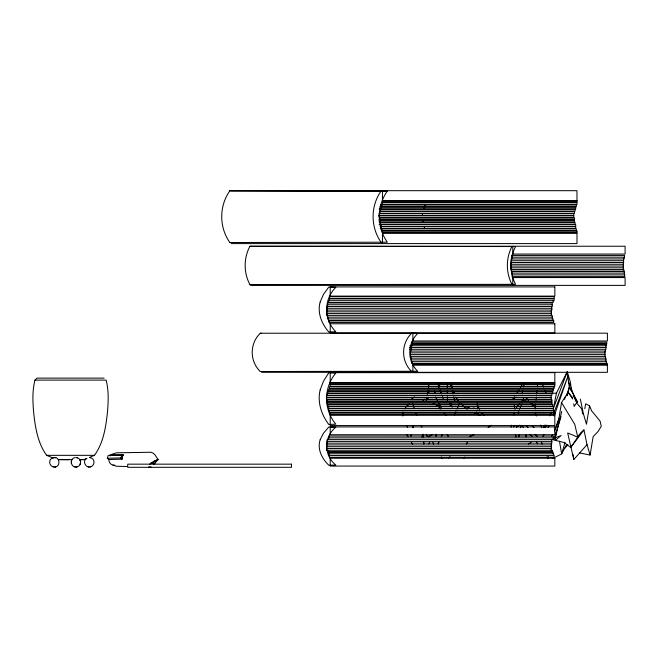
<?xml version="1.0" encoding="UTF-8"?>
<svg xmlns="http://www.w3.org/2000/svg" width="658" height="658" viewBox="0 0 658 658"><rect width="100%" height="100%" fill="white"/><g stroke="black" fill="none" stroke-linecap="round" stroke-linejoin="round"><path stroke-width="0.99" d="M436.139 436.32L436.147 434.272M511.258 427.19L511.315 425.142M402.778 416.021L402.926 412.081M74.987 457.59C69.139 458.519 70.784 468.011 76.558 466.974M122.232 456.882L122.117 459.152L108.825 459.531L107.295 458.256L108.134 455.64L110.026 455.007L123.367 455.007L122.232 456.882L122.322 455.492L121.894 456.668M535.267 408.931L535.678 404.168M536.064 400.097L536.352 397.045M536.64 393.994L536.928 390.942M537.315 386.871L537.602 383.811M107.295 458.256L120.496 457.96L121.22 457.606L121.442 455.032M71.228 461.784L71.409 460.871M513.914 414.869L514.334 412.303M558.815 419.097L561.513 402.573L568.167 392.3L569.302 387.167L567.212 371.762L556.438 393.155L553.362 408.536L567.212 371.762L570.289 381.788L571.753 391.477M584.806 408.766L585.661 403.831L589.552 405.756L586.475 424.229L583.399 413.824L580.323 399.11M579.714 452.967L590.094 455.032L593.162 436.567L598.13 431.426L601.248 426.294L600.129 421.161L591.657 410.888L589.552 405.756M426.746 397.267L426.228 400.253L427.165 397.374M427.272 394.282L427.963 390.293M428.49 387.307L429.008 384.313M518.825 436.846L519.211 434.831M520.536 427.782L520.914 425.767M556.676 430.686L554.949 439.347L561.718 411.406M104.104 378.12L36.98 378.12L34.964 380.11C32.168 390.86 32.735 402.112 33.714 413.076C35.326 427.766 37.777 443.073 46.603 455.336L53.208 458.05M476.318 413.89L476.737 411.941M477.371 409.013L477.996 406.093L473.176 406.907M522.065 393.846L522.723 390.852M523.604 386.855L524.261 383.853M564.613 399.431L565.099 397.44M410.987 436.279L411.464 434.346M413.142 427.585L413.619 425.652M77.315 466.81L76.443 466.983L78.573 466.209L79.881 464.893L80.654 461.784L79.289 458.881L76.813 457.581M518.34 413.528L518.775 411.818M412.5 427.708L413.002 425.775M522.871 400.697L523.357 398.987L525.767 400.632M561.052 416.67L554.678 436.945M567.311 395.228L568.167 392.3L572.674 397.81M565.016 442.39L561.677 453.872L553.065 458.313M428.424 393.533L429.361 390.655M554.538 430.9L559.02 418.356M566.415 395.943L569.302 387.167L577.724 401.89M555.484 429.074L558.823 419.401M567.163 395.203L568.167 392.3L572.674 398.962M554.151 415.946L567.731 376.902L553.526 413.668M80.473 463.635L80.12 464.499M454.415 415.527L455.928 411.818M457.071 409.037L459.342 403.477M466.514 443.994L467.27 442.135M249.9 246.306C243.583 258.125 243.583 272.766 249.9 284.585L515.592 284.338C509.366 272.675 509.366 258.224 515.592 246.553L249.9 246.306L251.652 246.429M512.089 246.306C505.78 258.125 505.78 272.766 512.089 284.585M428.967 443.953L429.764 442.127M438.08 444.002L438.886 442.151M441.296 436.616L442.094 434.774M559.456 441.197L561.677 453.872L566.464 444.759M519.425 409.251L521.909 404.119M421.951 436.961L423.267 434.28M543.574 427.7L544.972 424.961M549.636 415.84L551.494 412.188M551.7 436.377L552.646 434.551M438.689 387.003L440.547 383.548M229.872 190.771C219.007 206.036 219.007 227.265 229.872 242.522L387.323 242.193C376.598 227.125 376.598 206.176 387.323 191.108L229.872 190.771L387.323 191.108M381.253 190.771C370.388 206.036 370.38 227.265 381.253 242.522M542.973 436.295L543.993 434.543M548.065 427.552L549.085 425.8M545.309 427.659L546.847 425.035M516.711 393.632L518.817 390.194M520.404 387.603L522.51 384.165M404.95 408.84L406.471 406.405L409.465 403.889M577.255 401.816L574.179 406.389L573.686 403.839M587.018 444.635L573.809 459.523L567.665 432.948L577.798 437.192L580.866 432.627L583.942 429.921L587.018 444.635L590.094 455.032M553.559 439.931L564.169 442.538L570.741 447.465L579.739 434.272M544.363 427.017L545.507 425.356M513.503 426.968L514.671 425.315M412.467 340.984L607.408 340.984L607.408 333.17L260.288 333.236C249.53 343.55 249.538 361.201 260.288 371.515L417.74 371.268C407.121 361.086 407.121 343.665 417.74 333.483L411.661 333.236C400.911 343.55 400.911 361.201 411.661 371.515M570.741 447.465L583.942 429.921M515.362 408.972L519.664 403.593M522.123 400.516L523.357 398.987M564.745 448.427L567.838 444.676M153.684 464.441L158.06 459.531L154.934 454.801L153.182 453.14L151.044 452.26L116.573 452.803L112.97 453.938A5.675 5.017 -90 0 0 110.001 455.879M513.289 398.164L514.515 396.873M463.553 458.371L464.943 457.03M448.6 458.001L449.99 456.685M555.525 440.292L561.093 435.522L555.039 437.948M86.626 458.297C81.6 461.307 86.535 469.434 91.487 466.448C93.757 465.296 94.678 462.22 93.436 460.008C93.403 458.231 88.164 457.071 90.623 457.697L89.85 457.532M488.113 427.503L491.501 425.233M149.711 464.145L158.06 459.531L153.692 461.39M422.987 400.212L424.657 399.209M428.638 436.764L431.977 434.749M516.357 427.207L519.812 425.167M528.522 443.985L531.064 442.489M411.916 398.518L414.573 396.971M512.056 399.464L516.226 397.128M477.157 413.463L479.657 412.188M158.06 459.531L150.468 463.248L155.008 463.207M469.549 436.575L474.04 434.683M84.101 459.605L79.791 459.638L84.101 459.605L86.93 458.445M89.759 457.277L94.481 455.336C103.306 443.073 105.757 427.766 107.369 413.076C108.348 402.112 108.915 390.86 106.119 380.11L34.964 380.11M121.705 455.451L123.367 455.007L112.995 455.139L110.75 455.698M90.623 466.81L89.784 466.983M76.789 466.917L76.871 466.917M53.553 457.59C60.446 456.093 60.857 467.986 53.866 466.983C51.011 466.736 48.963 463.577 49.876 460.871C49.44 458.585 55.552 456.965 53.035 457.697L55.774 457.697L55.001 457.532M461.159 403.963L465.453 408.215L469.31 407.565M249.9 284.585L250.484 284.544M229.872 242.522L230.892 242.473M260.288 371.515L261.3 371.474M556.438 393.155L546.214 393.558L545.054 390.72M94.02 455.344L94.481 455.336L46.603 455.336L47.063 455.344M231.09 190.688L577 190.688L576.967 202.376L382.446 202.376L382.471 190.688M382.446 200.616L576.967 200.616M382.471 201.249L577 201.249M380.398 204.548L576.976 204.548L576.976 202.796L382.446 202.796L382.446 204.548M380.941 204.967L576.334 204.967L576.334 206.727L379.765 206.727M380.316 207.147L575.709 207.147L575.709 208.907L379.14 208.907M379.691 209.318L575.084 209.318L575.084 211.078L380.563 211.078L380.563 209.318M379.057 213.258L574.45 213.258L574.45 211.498L379.929 211.498L379.929 213.258M378.432 215.429L573.825 215.429L573.825 213.669L379.304 213.669L379.304 215.429M378.44 215.849L573.842 215.849L573.842 217.609L379.312 217.609L379.312 215.849M379.066 219.78L574.467 219.78L574.467 218.028L379.937 218.028L379.937 219.78M379.049 220.2L574.45 220.2L574.45 221.96L379.049 221.96M379.674 222.379L575.076 222.379L575.076 224.131L380.546 224.131L380.546 222.379M379.14 224.551L575.709 224.551L575.709 226.311L380.316 226.311M380.316 226.73L575.709 226.73L575.709 228.491L380.316 228.491M380.941 228.902L576.334 228.902L576.334 230.662L381.813 230.662L381.813 228.902M231.09 243.6L577 243.6L577 233.039L382.471 233.039L382.471 243.6M250.599 246.24L625.1 246.24L625.1 254.054L512.294 254.054M511.883 255.419L624.541 255.419L624.541 257.179L511.957 257.188L511.957 258.948M511.036 264.269L623.348 264.253M511.036 266.038L623.348 266.021M512.072 276.64L624.73 276.64L624.73 274.88L512.22 274.871L512.22 273.111M512.294 277.569L625.1 277.569L625.1 285.383L250.599 285.383M327.594 304.761L552.259 304.753M326.722 311.843L551.346 311.834M326.722 313.603L551.346 313.611M411.365 342.226L606.766 342.226L606.766 343.986L412.237 343.986L412.237 342.226M409.868 345.754L606.446 345.754L606.446 343.994L411.916 343.994L411.916 345.754M409.391 347.523L605.969 347.523M409.391 349.291L605.969 349.291L605.969 345.763M410.477 352.844L605.006 352.836M410.477 354.604L605.006 354.613M411.439 359.91L605.969 359.926M412.879 364.499L607.408 364.499M412.862 365.223L607.392 365.223M261.506 372.313L607.408 372.313L607.392 363.463L412.862 363.463L412.879 372.313M330.184 382.586L554.809 382.586M330.217 383.219L554.842 383.219M326.713 444.94L551.338 444.931M326.713 446.708L551.338 446.7M72.248 459.671L58.258 459.613L68.835 459.671M148.757 466.909L151.044 466.909M426.326 398.197L428.317 398.238M126.953 466.522L116.573 466.259L112.97 465.124M260.288 333.236L261.3 333.277M76.534 457.532L77.315 457.697L75.941 457.475M88.665 466.974L87.876 466.81M53.553 466.917L53.035 466.81M74.568 466.81L75.44 466.983M89.792 457.524L90.179 457.59M477.182 414.293L479.789 415.511M433.161 403.494L438.36 405.928L440.103 409.169M465.453 408.215L467.262 409.161M473.604 412.467L475.413 413.413M530.578 403.93L535.39 407.22L531.886 403.708M121.22 457.606L122.117 459.152L120.496 457.96M535.193 434.445L537.347 436.451M481.22 412.476L484.115 415.305M531.829 425.455L533.992 427.585M525.569 397.366L528.382 400.187M521.383 425.397L523.505 427.626M529.855 434.313L531.977 436.542M577.214 403.683L581.68 408.815L582.799 413.948M536.459 442.118L537.693 443.755M526.268 425.405L528.012 427.758M443.624 412.278L446.009 415.56M455.649 397.152L458.034 400.475M411.612 442.571L412.656 444.191M441.296 456.94L442.34 458.601M561.513 402.573L574.722 424.221L577.798 437.192M420.931 425.471L421.91 427.157M426.335 434.741L427.313 436.427M406.965 434.823L407.985 436.599M432.832 442.382L433.754 444.158M435.604 397.013L437.463 400.623M438.853 403.329L441.633 408.75M447.284 434.65L448.213 436.46M569.302 387.167L570.626 389.923M573.258 395.425L576.77 402.762M547.004 456.849L547.884 458.692M80.12 460.008L80.473 460.871M535.028 412.36L536.632 415.971M540.637 425.002L541.838 427.716M477.996 406.093L479.427 409.334M406.833 425.611L407.615 427.379M542.34 384.108L543.508 386.945M568.652 382.035L570.141 385.802M570.881 387.685L576.844 402.745M450.771 403.362L452.178 407.137M437.644 383.565L439.034 387.315M440.079 390.12L441.469 393.871M442.513 396.684L443.212 398.551M412.714 403.815L414.4 408.593M415.749 412.418L416.761 415.288M451.182 383.836L452.457 387.644M453.42 390.498L454.374 393.352M541.616 442.357L542.069 444.068M450.385 384.165L451.158 387.093M452.186 391L452.959 393.928M453.732 396.864L454.76 400.771M434.412 390.622L435.152 393.492M71.409 463.635L71.228 462.714M477.305 403.255L477.766 405.147M515.609 434.971L515.946 436.953M573.052 454.514L573.809 459.523M548.196 456.529L548.476 458.536M450.113 403.543L450.508 406.554M514.227 405.46L514.638 408.881M525.923 434.889L526.104 436.904M423.374 434.979L423.481 436.994M423.76 442.036L423.867 444.051M447.201 383.589L447.259 387.628M447.292 390.655L447.333 393.69M447.374 396.716L447.432 400.763M624.532 274.871L624.532 273.111L511.932 273.103L511.932 271.343L624.245 271.343L624.245 273.103M624.269 257.188L624.269 258.948L511.233 258.956L511.233 260.716L623.628 260.724L623.628 262.484L511.036 262.493L511.036 267.798M623.537 258.956L623.537 260.716M623.348 262.493L623.348 267.798L510.945 267.806L510.945 269.566L623.891 269.574L623.891 271.335L511.579 271.335L511.579 269.574M623.258 267.806L623.258 269.566M605.969 361.678L605.969 358.149L410.962 358.141L410.962 356.381M605.483 349.308L605.483 351.068L410.477 351.076L410.477 356.373L605.483 356.381L605.483 358.141M605.006 351.076L605.006 356.373M553.699 455.55L553.699 453.79L328.506 453.781L328.506 452.021L553.123 452.021L553.123 453.781M553.181 300.681L553.181 302.441L328.564 302.441L328.564 300.681L554.11 300.681L554.11 298.921L329.485 298.921L329.485 300.681M553.172 437.866L553.172 439.618L327.1 439.634L327.1 441.395L551.889 441.403L551.889 443.163L326.713 443.171L326.713 448.468M552.424 318.908L552.424 317.148L327.569 317.14L327.569 315.379M552.185 317.14L552.185 315.379L326.722 315.371L326.722 310.074L551.898 310.058L551.898 308.306L327.108 308.289L327.108 306.538L552.218 306.521L552.259 302.993L327.635 302.993L327.594 306.521M551.725 306.538L551.725 308.289M551.717 439.634L551.717 441.395M551.346 310.074L551.346 315.371M551.338 443.171L551.338 448.468L326.533 448.476L326.533 450.236L552.416 450.253L552.416 452.005L327.791 452.005L327.791 450.253M551.157 448.476L551.157 450.236M512.788 246.24L512.788 254.054M512.788 277.569L512.788 285.383M512.418 274.88L512.418 276.64M512.237 255.419L512.237 257.179M511.315 260.724L511.315 262.484M424.961 204.967L424.961 206.727M424.336 207.147L424.336 208.907M424.336 226.73L424.336 228.491M423.078 220.2L423.078 221.96M422.452 213.669L422.452 215.429M412.879 333.17L412.879 340.984M411.916 361.694L411.916 363.455L606.446 363.455L606.446 361.694L411.439 361.678L411.439 358.149M411.439 345.763L411.439 349.291M410.962 349.308L410.962 351.068M381.813 204.967L381.813 206.727M381.188 207.147L381.188 208.907M381.188 224.551L381.188 226.311M381.188 226.73L381.188 228.491M379.929 220.2L379.929 221.96M329.477 455.558L329.477 457.318L554.102 457.318L554.102 455.558L329.082 455.55L329.082 453.79M329.107 437.85L329.107 436.09L553.723 436.09L553.723 437.85L328.556 437.866L328.556 439.618M328.515 318.916L328.515 320.676L553.131 320.676L553.131 318.916L327.799 318.908L327.799 317.148M327.273 308.306L327.273 310.058M327.265 441.403L327.265 443.163M114.714 465.124A5.675 5.017 -90 0 1 108.833 459.531M320.166 389.947C317.172 402.137 321.4 414.729 328.811 424.492L335.827 424.163C323.497 409.646 323.497 387.587 335.827 373.078L328.811 372.741L323.415 381.311L320.166 389.947M320.175 301.964C317.107 312.772 321.68 323.892 328.819 332.027L335.835 331.731C323.571 319.673 323.571 299.341 335.835 287.283L328.819 286.987L323.423 294.447L320.175 301.964M320.166 439.709C316.991 449.175 322.05 458.774 328.811 465.264L335.827 465.017C323.654 455.451 323.654 436.797 335.827 427.231L328.811 426.984L323.415 433.318L320.166 439.709M55.774 466.81L54.935 466.983L55.774 466.81M55.256 466.917L55.256 466.917M576.976 231.081L382.446 231.081L382.446 232.842L576.976 232.842L576.976 231.081M554.85 286.913L330.226 286.913L330.226 296.108L554.85 296.108L554.85 286.913M554.258 296.602L329.633 296.602L329.633 298.362L554.258 298.362L554.258 296.602M553.707 320.693L329.09 320.693L329.09 322.453L553.707 322.453L553.707 320.693M554.85 323.769L330.226 323.769L330.226 332.956L554.85 332.956L554.85 323.769M554.842 372.658L330.217 372.658L330.184 384.346L554.809 384.346L554.842 372.658M554.809 384.757L330.193 384.757L330.193 386.517L554.809 386.517L554.809 384.757M554.077 386.937L329.452 386.937L329.452 388.697L554.077 388.697L554.077 386.937M553.353 389.108L328.737 389.108L328.737 390.868L553.353 390.868L553.353 389.108M552.638 391.288L328.013 391.288L328.013 393.048L552.638 393.048L552.638 391.288M551.906 393.468L327.281 393.468L327.281 395.219L551.906 395.219L551.906 393.468M551.182 395.639L326.557 395.639L326.557 397.399L551.182 397.399L551.182 395.639M551.198 397.819L326.574 397.819L326.574 399.579L551.198 399.579L551.198 397.819M551.914 399.99L327.297 399.99L327.297 401.75L551.914 401.75L551.914 399.99M551.898 402.17L327.281 402.17L327.281 403.93L551.898 403.93L551.898 402.17M552.621 404.341L328.005 404.341L328.005 406.101L552.621 406.101L552.621 404.341M553.353 406.521L328.737 406.521L328.737 408.281L553.353 408.281L553.353 406.521M553.353 408.7L328.737 408.7L328.737 410.452L553.353 410.452L553.353 408.7M554.077 410.872L329.452 410.872L329.452 412.632L554.077 412.632L554.077 410.872M554.817 413.051L330.193 413.051L330.193 414.811L554.817 414.811L554.817 413.051M554.842 415.009L330.217 415.009L330.217 425.57L554.842 425.57L554.842 415.009M554.842 426.919L330.217 426.919L330.217 434.732L554.842 434.732L554.842 426.919M554.842 458.248L330.217 458.248L330.217 466.061L554.842 466.061L554.842 458.248M291.494 464.161L127.734 464.161L127.734 467.312L291.494 467.312L291.494 464.161"/></g></svg>
